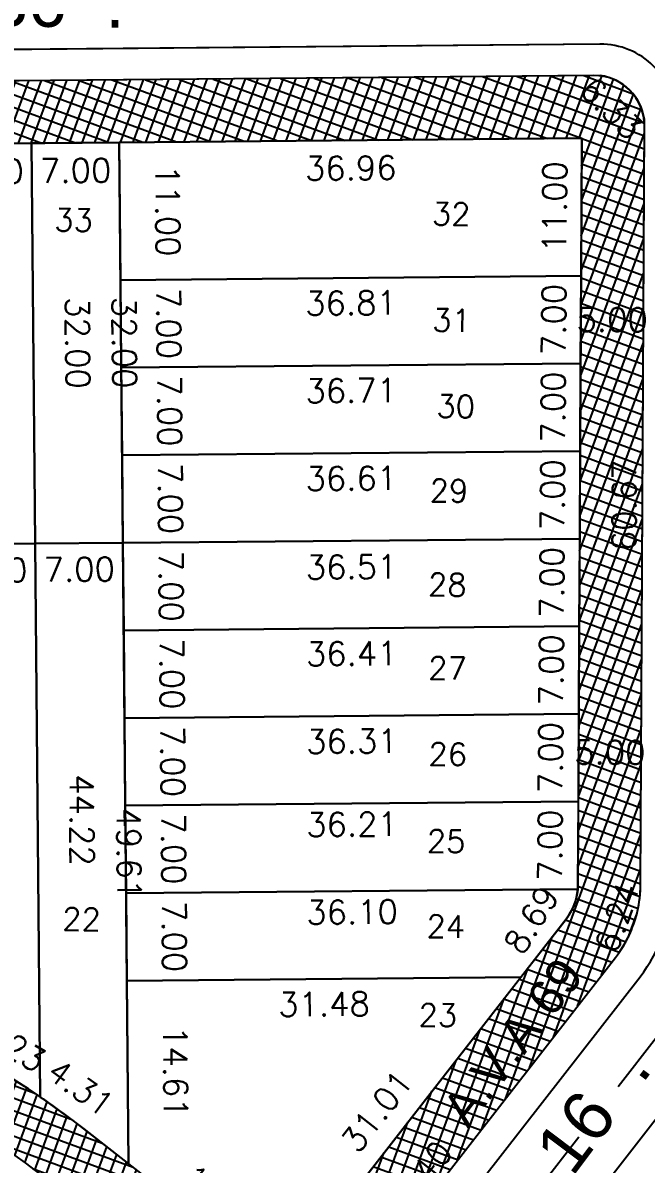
# Model space of a CAD drawing. Header units: millimetres. Extents: x -4430026 to 4783824, y 584 to 9593110.
# Drawn here: x 2554.4 to 2604.3, y 1413.8 to 1505 of the extents above; entities that cross this region are included whole.
import ezdxf
from ezdxf.enums import TextEntityAlignment as Align

# ---------------------------------------------------------------- set-up
doc = ezdxf.new("R2010")
doc.units = ezdxf.units.MM
doc.linetypes.add('CONTINUO', pattern=[0])
doc.linetypes.add('DASHDOT', pattern=[1, 0.5, -0.25, 0, -0.25])
for name, color, linetype in [('Bra-Rua Calçadas', 1, 'Continuous'), ('Calçada', 1, 'Continuous'), ('Cota', 8, 'Continuous'), ('EIXO DAS VIAS', 252, 'DASHDOT'), ('Lotes', 2, 'Continuous'), ('Nomes de Ruas', 3, 'Continuous'), ('Numero de lotes', 5, 'Continuous'), ('TXT A.VERDES', 7, 'Continuous'), ('Área Verde Alameda etc.', 92, 'Continuous')]:
    doc.layers.add(name, color=color, linetype=linetype)
doc.styles.add('arcad1', font='romans.shx')
doc.styles.add('ARIAL', font='arial.ttf', dxfattribs={"height": 0.25})
doc.styles.add('ROMANS', font='romans.shx')
doc.dimstyles.new('BOLA100', dxfattribs={"dimscale": 0, "dimtxt": 1.9, "dimasz": 0.18, "dimexe": 0.18, "dimexo": 0.063, "dimgap": 0, "dimtad": 1, "dimzin": 4, "dimdsep": 46, "dimtxsty": 'ROMANS', "dimcen": 0.09, "dimse1": 1, "dimse2": 1, "dimsd1": 1, "dimsd2": 1, "dimclrt": 256, "dimaunit": 1, "dimadec": 4, "dimazin": 0, "dimtfac": 1.2, "dimtix": 1, "dimtmove": 2, "dimatfit": 3, "dimfxl": 1, "dimtvp": 2, "dimtolj": 1, "dimtzin": 4, "dimarcsym": 0})

# ---------------------------------------------------------------- blocks, each defined once
blk = doc.blocks.new('*D6617')
at = {"layer": 'DEFPOINTS', "color": 0}
for p in [(2548.444, 1463.322), (2555.444, 1463.386), (2555.472, 1460.348)]:
    blk.add_point(p, dxfattribs=at)
at = {"layer": 'Cota', "insert": (2551.963, 1461.266), "char_height": 1.9, "attachment_point": 5, "rotation": 0.52059, "style": 'ROMANS'}
blk.add_mtext('\\A1;7.00', dxfattribs=at)
blk = doc.blocks.new('*D6618')
at = {"layer": 'DEFPOINTS', "color": 0}
for p in [(2555.444, 1463.386), (2562.444, 1463.449), (2562.471, 1460.412)]:
    blk.add_point(p, dxfattribs=at)
at = {"layer": 'Cota', "insert": (2558.963, 1461.33), "char_height": 1.9, "attachment_point": 5, "rotation": 0.52059, "style": 'ROMANS'}
blk.add_mtext('\\A1;7.00', dxfattribs=at)
blk = doc.blocks.new('*D6619')
at = {"layer": 'DEFPOINTS', "color": 0}
for p in [(2562.444, 1463.449), (2598.951, 1463.781), (2598.978, 1460.743)]:
    blk.add_point(p, dxfattribs=at)
at = {"layer": 'Cota', "insert": (2580.716, 1461.528), "char_height": 1.9, "attachment_point": 5, "rotation": 0.52059, "style": 'ROMANS'}
blk.add_mtext('\\A1;36.51', dxfattribs=at)
blk = doc.blocks.new('*D6626')
at = {"layer": 'DEFPOINTS', "color": 0}
for p in [(2599.059, 1484.783), (2562.253, 1484.448), (2599.085, 1481.834)]:
    blk.add_point(p, dxfattribs=at)
at = {"layer": 'Cota', "insert": (2580.674, 1482.617), "char_height": 1.9, "attachment_point": 5, "rotation": 0.52059, "style": 'ROMANS'}
blk.add_mtext('\\A1;36.81', dxfattribs=at)
blk = doc.blocks.new('*D6627')
at = {"layer": 'DEFPOINTS', "color": 0}
for p in [(2599.023, 1477.782), (2562.317, 1477.449), (2599.049, 1474.833)]:
    blk.add_point(p, dxfattribs=at)
at = {"layer": 'Cota', "insert": (2580.688, 1475.617), "char_height": 1.9, "attachment_point": 5, "rotation": 0.52059, "style": 'ROMANS'}
blk.add_mtext('\\A1;36.71', dxfattribs=at)
blk = doc.blocks.new('*D6628')
at = {"layer": 'DEFPOINTS', "color": 0}
for p in [(2562.38, 1470.449), (2598.987, 1470.782), (2599.014, 1467.815)]:
    blk.add_point(p, dxfattribs=at)
at = {"layer": 'Cota', "insert": (2580.702, 1468.599), "char_height": 1.9, "attachment_point": 5, "rotation": 0.52059, "style": 'ROMANS'}
blk.add_mtext('\\A1;36.61', dxfattribs=at)
blk = doc.blocks.new('*D6629')
at = {"layer": 'DEFPOINTS', "color": 0}
for p in [(2598.915, 1456.78), (2562.507, 1456.45), (2598.942, 1453.814)]:
    blk.add_point(p, dxfattribs=at)
at = {"layer": 'Cota', "insert": (2580.729, 1454.598), "char_height": 1.9, "attachment_point": 5, "rotation": 0.52059, "style": 'ROMANS'}
blk.add_mtext('\\A1;36.41', dxfattribs=at)
blk = doc.blocks.new('*D6630')
at = {"layer": 'DEFPOINTS', "color": 0}
for p in [(2562.571, 1449.45), (2598.879, 1449.78), (2598.906, 1446.809)]:
    blk.add_point(p, dxfattribs=at)
at = {"layer": 'Cota', "insert": (2580.743, 1447.594), "char_height": 1.9, "attachment_point": 5, "rotation": 0.52059, "style": 'ROMANS'}
blk.add_mtext('\\A1;36.31', dxfattribs=at)
blk = doc.blocks.new('*D6631')
at = {"layer": 'DEFPOINTS', "color": 0}
for p in [(2562.635, 1442.45), (2598.843, 1442.779), (2598.866, 1440.173)]:
    blk.add_point(p, dxfattribs=at)
at = {"layer": 'Cota', "insert": (2580.754, 1440.959), "char_height": 1.9, "attachment_point": 5, "rotation": 0.52059, "style": 'ROMANS'}
blk.add_mtext('\\A1;36.21', dxfattribs=at)
blk = doc.blocks.new('*D6632')
at = {"layer": 'DEFPOINTS', "color": 0}
for p in [(2598.793, 1435.778), (2562.698, 1435.45), (2598.817, 1433.161)]:
    blk.add_point(p, dxfattribs=at)
at = {"layer": 'Cota', "insert": (2580.761, 1433.947), "char_height": 1.9, "attachment_point": 5, "rotation": 0.52059, "style": 'ROMANS'}
blk.add_mtext('\\A1;36.10', dxfattribs=at)
blk = doc.blocks.new('*D6633')
at = {"layer": 'DEFPOINTS', "color": 0}
for p in [(2562.762, 1428.451), (2594.237, 1428.737), (2594.264, 1425.783)]:
    blk.add_point(p, dxfattribs=at)
at = {"layer": 'Cota', "insert": (2578.518, 1426.59), "char_height": 1.9, "attachment_point": 5, "rotation": 0.52059, "style": 'ROMANS'}
blk.add_mtext('\\A1;31.48', dxfattribs=at)
blk = doc.blocks.new('*D6634')
at = {"layer": 'DEFPOINTS', "color": 0}
for p in [(2562.895, 1413.841), (2576.064, 1405.398), (2575.186, 1404.27)]:
    blk.add_point(p, dxfattribs=at)
at = {"layer": 'Cota', "insert": (2570.502, 1410.933), "char_height": 1.9, "attachment_point": 5, "rotation": 322.09358, "style": 'ROMANS'}
blk.add_mtext('\\A1;15.58', dxfattribs=at)
blk = doc.blocks.new('*D6635')
at = {"layer": 'DEFPOINTS', "color": 0}
for p in [(2593.018, 1429.686), (2594.237, 1428.737), (2575.186, 1404.27)]:
    blk.add_point(p, dxfattribs=at)
at = {"layer": 'Cota', "insert": (2582.743, 1418.036), "char_height": 1.9, "attachment_point": 5, "rotation": 52.09358, "style": 'ROMANS'}
blk.add_mtext('\\A1;31.01', dxfattribs=at)
blk = doc.blocks.new('*D6636')
at = {"layer": 'DEFPOINTS', "color": 0}
for p in [(2598.173, 1436.523), (2598.808, 1436.13), (2594.237, 1428.737)]:
    blk.add_point(p, dxfattribs=at)
at = {"layer": 'Cota', "insert": (2595.079, 1433.326), "char_height": 1.9, "attachment_point": 5, "rotation": 58.27056, "style": 'ROMANS'}
blk.add_mtext('\\A1;8.69', dxfattribs=at)
blk = doc.blocks.new('*D6637')
at = {"layer": 'DEFPOINTS', "color": 0}
for p in [(2597.553, 1442.788), (2598.843, 1442.779), (2598.793, 1435.778)]:
    blk.add_point(p, dxfattribs=at)
at = {"layer": 'Cota', "insert": (2596.578, 1439.295), "char_height": 1.9, "attachment_point": 5, "rotation": 89.59292, "style": 'ROMANS'}
blk.add_mtext('\\A1;7.00', dxfattribs=at)
blk = doc.blocks.new('*D6638')
at = {"layer": 'DEFPOINTS', "color": 0}
for p in [(2597.602, 1449.789), (2598.879, 1449.78), (2598.843, 1442.779)]:
    blk.add_point(p, dxfattribs=at)
at = {"layer": 'Cota', "insert": (2596.627, 1446.295), "char_height": 1.9, "attachment_point": 5, "rotation": 89.59292, "style": 'ROMANS'}
blk.add_mtext('\\A1;7.00', dxfattribs=at)
blk = doc.blocks.new('*D6639')
at = {"layer": 'DEFPOINTS', "color": 0}
for p in [(2597.652, 1456.789), (2598.915, 1456.78), (2598.879, 1449.78)]:
    blk.add_point(p, dxfattribs=at)
at = {"layer": 'Cota', "insert": (2596.677, 1453.296), "char_height": 1.9, "attachment_point": 5, "rotation": 89.59292, "style": 'ROMANS'}
blk.add_mtext('\\A1;7.00', dxfattribs=at)
blk = doc.blocks.new('*D6640')
at = {"layer": 'DEFPOINTS', "color": 0}
for p in [(2597.702, 1463.79), (2598.951, 1463.781), (2598.915, 1456.78)]:
    blk.add_point(p, dxfattribs=at)
at = {"layer": 'Cota', "insert": (2596.727, 1460.296), "char_height": 1.9, "attachment_point": 5, "rotation": 89.59292, "style": 'ROMANS'}
blk.add_mtext('\\A1;7.00', dxfattribs=at)
blk = doc.blocks.new('*D6641')
at = {"layer": 'DEFPOINTS', "color": 0}
for p in [(2597.751, 1470.79), (2598.987, 1470.782), (2598.951, 1463.781)]:
    blk.add_point(p, dxfattribs=at)
at = {"layer": 'Cota', "insert": (2596.777, 1467.297), "char_height": 1.9, "attachment_point": 5, "rotation": 89.59292, "style": 'ROMANS'}
blk.add_mtext('\\A1;7.00', dxfattribs=at)
blk = doc.blocks.new('*D6642')
at = {"layer": 'DEFPOINTS', "color": 0}
for p in [(2597.801, 1477.791), (2599.023, 1477.782), (2598.987, 1470.782)]:
    blk.add_point(p, dxfattribs=at)
at = {"layer": 'Cota', "insert": (2596.826, 1474.297), "char_height": 1.9, "attachment_point": 5, "rotation": 89.59292, "style": 'ROMANS'}
blk.add_mtext('\\A1;7.00', dxfattribs=at)
blk = doc.blocks.new('*D6643')
at = {"layer": 'DEFPOINTS', "color": 0}
for p in [(2597.851, 1484.791), (2599.059, 1484.783), (2599.023, 1477.782)]:
    blk.add_point(p, dxfattribs=at)
at = {"layer": 'Cota', "insert": (2596.876, 1481.298), "char_height": 1.9, "attachment_point": 5, "rotation": 89.59292, "style": 'ROMANS'}
blk.add_mtext('\\A1;7.00', dxfattribs=at)
blk = doc.blocks.new('*D6970')
at = {"layer": 'DEFPOINTS', "color": 0}
for p in [(2555.444, 1463.386, 51.854), (2558.02, 1463.409), (2555.846, 1419.165, 51.854)]:
    blk.add_point(p, dxfattribs=at)
at = {"layer": 'Cota', "insert": (2559.171, 1441.307), "char_height": 1.9, "attachment_point": 5, "rotation": 270.52059, "style": 'ROMANS'}
blk.add_mtext('\\A1;44.22', dxfattribs=at)
blk = doc.blocks.new('*D6971')
at = {"layer": 'DEFPOINTS', "color": 0}
for p in [(2561.752, 1463.443), (2562.444, 1463.449, 51.854), (2562.895, 1413.841, 51.854)]:
    blk.add_point(p, dxfattribs=at)
at = {"layer": 'Cota', "insert": (2562.928, 1438.648), "char_height": 1.9, "attachment_point": 5, "rotation": 270.52059, "style": 'ROMANS'}
blk.add_mtext('\\A1;49.61', dxfattribs=at)
blk = doc.blocks.new('*D6972')
at = {"layer": 'DEFPOINTS', "color": 0}
for p in [(2562.762, 1428.451, 51.854), (2565.634, 1428.477), (2562.895, 1413.841, 51.854)]:
    blk.add_point(p, dxfattribs=at)
at = {"layer": 'Cota', "insert": (2566.65, 1421.181), "char_height": 1.9, "attachment_point": 5, "rotation": 270.52059, "style": 'ROMANS'}
blk.add_mtext('\\A1;14.61', dxfattribs=at)
blk = doc.blocks.new('*D6973')
at = {"layer": 'DEFPOINTS', "color": 0}
for p in [(2562.698, 1435.45, 51.854), (2565.57, 1435.476), (2562.762, 1428.451, 51.854)]:
    blk.add_point(p, dxfattribs=at)
at = {"layer": 'Cota', "insert": (2566.552, 1431.985), "char_height": 1.9, "attachment_point": 5, "rotation": 270.52059, "style": 'ROMANS'}
blk.add_mtext('\\A1;7.00', dxfattribs=at)
blk = doc.blocks.new('*D6974')
at = {"layer": 'DEFPOINTS', "color": 0}
for p in [(2562.635, 1442.45, 51.854), (2565.506, 1442.476), (2562.698, 1435.45, 51.854)]:
    blk.add_point(p, dxfattribs=at)
at = {"layer": 'Cota', "insert": (2566.488, 1438.985), "char_height": 1.9, "attachment_point": 5, "rotation": 270.52059, "style": 'ROMANS'}
blk.add_mtext('\\A1;7.00', dxfattribs=at)
blk = doc.blocks.new('*D6975')
at = {"layer": 'DEFPOINTS', "color": 0}
for p in [(2562.571, 1449.45, 51.854), (2565.443, 1449.476), (2562.635, 1442.45, 51.854)]:
    blk.add_point(p, dxfattribs=at)
at = {"layer": 'Cota', "insert": (2566.425, 1445.985), "char_height": 1.9, "attachment_point": 5, "rotation": 270.52059, "style": 'ROMANS'}
blk.add_mtext('\\A1;7.00', dxfattribs=at)
blk = doc.blocks.new('*D6976')
at = {"layer": 'DEFPOINTS', "color": 0}
for p in [(2562.507, 1456.45, 51.854), (2565.379, 1456.476), (2562.571, 1449.45, 51.854)]:
    blk.add_point(p, dxfattribs=at)
at = {"layer": 'Cota', "insert": (2566.361, 1452.984), "char_height": 1.9, "attachment_point": 5, "rotation": 270.52059, "style": 'ROMANS'}
blk.add_mtext('\\A1;7.00', dxfattribs=at)
blk = doc.blocks.new('*D6977')
at = {"layer": 'DEFPOINTS', "color": 0}
for p in [(2562.444, 1463.449, 51.854), (2565.316, 1463.475), (2562.507, 1456.45, 51.854)]:
    blk.add_point(p, dxfattribs=at)
at = {"layer": 'Cota', "insert": (2566.297, 1459.984), "char_height": 1.9, "attachment_point": 5, "rotation": 270.52059, "style": 'ROMANS'}
blk.add_mtext('\\A1;7.00', dxfattribs=at)
blk = doc.blocks.new('*D6978')
at = {"layer": 'DEFPOINTS', "color": 0}
for p in [(2562.38, 1470.449, 51.854), (2565.252, 1470.475), (2562.444, 1463.449, 51.854)]:
    blk.add_point(p, dxfattribs=at)
at = {"layer": 'Cota', "insert": (2566.234, 1466.984), "char_height": 1.9, "attachment_point": 5, "rotation": 270.52059, "style": 'ROMANS'}
blk.add_mtext('\\A1;7.00', dxfattribs=at)
blk = doc.blocks.new('*D6979')
at = {"layer": 'DEFPOINTS', "color": 0}
for p in [(2565.188, 1477.475), (2562.317, 1477.449, 51.854), (2562.38, 1470.449, 51.854)]:
    blk.add_point(p, dxfattribs=at)
at = {"layer": 'Cota', "insert": (2566.17, 1473.984), "char_height": 1.9, "attachment_point": 5, "rotation": 270.52059, "style": 'ROMANS'}
blk.add_mtext('\\A1;7.00', dxfattribs=at)
blk = doc.blocks.new('*D6980')
at = {"layer": 'DEFPOINTS', "color": 0}
for p in [(2562.253, 1484.448, 51.854), (2565.125, 1484.474), (2562.317, 1477.449, 51.854)]:
    blk.add_point(p, dxfattribs=at)
at = {"layer": 'Cota', "insert": (2566.107, 1480.983), "char_height": 1.9, "attachment_point": 5, "rotation": 270.52059, "style": 'ROMANS'}
blk.add_mtext('\\A1;7.00', dxfattribs=at)
blk = doc.blocks.new('*D6993')
at = {"layer": 'DEFPOINTS', "color": 0}
for p in [(2548.154, 1495.321), (2555.153, 1495.384, 51.854), (2555.182, 1492.215)]:
    blk.add_point(p, dxfattribs=at)
at = {"layer": 'Cota', "insert": (2551.674, 1493.133), "char_height": 1.9, "attachment_point": 5, "rotation": 0.52059, "style": 'ROMANS'}
blk.add_mtext('\\A1;7.00', dxfattribs=at)
blk = doc.blocks.new('*D6994')
at = {"layer": 'DEFPOINTS', "color": 0}
for p in [(2555.153, 1495.384, 51.854), (2562.153, 1495.44, 51.854), (2562.182, 1492.278)]:
    blk.add_point(p, dxfattribs=at)
at = {"layer": 'Cota', "insert": (2558.673, 1493.197), "char_height": 1.9, "attachment_point": 5, "rotation": 0.52059, "style": 'ROMANS'}
blk.add_mtext('\\A1;7.00', dxfattribs=at)
blk = doc.blocks.new('*D6995')
at = {"layer": 'DEFPOINTS', "color": 0}
for p in [(2599.115, 1495.782), (2562.153, 1495.44, 51.854), (2599.144, 1492.614)]:
    blk.add_point(p, dxfattribs=at)
at = {"layer": 'Cota', "insert": (2580.654, 1493.396), "char_height": 1.9, "attachment_point": 5, "rotation": 0.52059, "style": 'ROMANS'}
blk.add_mtext('\\A1;36.96', dxfattribs=at)
blk = doc.blocks.new('*D6996')
at = {"layer": 'DEFPOINTS', "color": 0}
for p in [(2597.929, 1495.791), (2599.115, 1495.782), (2599.059, 1484.783, 51.854)]:
    blk.add_point(p, dxfattribs=at)
at = {"layer": 'Cota', "insert": (2596.94, 1490.298), "char_height": 1.9, "attachment_point": 5, "rotation": 89.59292, "style": 'ROMANS'}
blk.add_mtext('\\A1;11.00', dxfattribs=at)
blk = doc.blocks.new('*D6997')
at = {"layer": 'DEFPOINTS', "color": 0}
for p in [(2562.153, 1495.448), (2565.025, 1495.474), (2562.253, 1484.448, 51.854)]:
    blk.add_point(p, dxfattribs=at)
at = {"layer": 'Cota', "insert": (2566.025, 1489.983), "char_height": 1.9, "attachment_point": 5, "rotation": 270.52059, "style": 'ROMANS'}
blk.add_mtext('\\A1;11.00', dxfattribs=at)
blk = doc.blocks.new('*D6998')
at = {"layer": 'DEFPOINTS', "color": 0}
for p in [(2555.153, 1495.384, 51.854), (2557.729, 1495.408), (2555.444, 1463.386, 51.854)]:
    blk.add_point(p, dxfattribs=at)
at = {"layer": 'Cota', "insert": (2558.824, 1479.417), "char_height": 1.9, "attachment_point": 5, "rotation": 270.52059, "style": 'ROMANS'}
blk.add_mtext('\\A1;32.00', dxfattribs=at)
blk = doc.blocks.new('*D6999')
at = {"layer": 'DEFPOINTS', "color": 0}
for p in [(2561.461, 1495.442), (2562.153, 1495.448, 51.854), (2562.444, 1463.449, 51.854)]:
    blk.add_point(p, dxfattribs=at)
at = {"layer": 'Cota', "insert": (2562.557, 1479.451), "char_height": 1.9, "attachment_point": 5, "rotation": 270.52059, "style": 'ROMANS'}
blk.add_mtext('\\A1;32.00', dxfattribs=at)
blk = doc.blocks.new('*D7570')
at = {"layer": 'DEFPOINTS', "color": 0}
for p in [(2599.036, 1480.342), (2604.036, 1480.316), (2604.036, 1480.316)]:
    blk.add_point(p, dxfattribs=at)
at = {"layer": 'Cota', "insert": (2601.541, 1481.279), "char_height": 1.9, "attachment_point": 5, "rotation": 359.70531, "style": 'ROMANS'}
blk.add_mtext('\\A1;5.00', dxfattribs=at)
blk = doc.blocks.new('*D7571')
at = {"layer": 'DEFPOINTS', "color": 0}
for p in [(2598.858, 1445.779), (2603.858, 1445.753), (2603.858, 1445.753)]:
    blk.add_point(p, dxfattribs=at)
at = {"layer": 'Cota', "insert": (2601.363, 1446.716), "char_height": 1.9, "attachment_point": 5, "rotation": 359.70531, "style": 'ROMANS'}
blk.add_mtext('\\A1;5.00', dxfattribs=at)
blk = doc.blocks.new('*D7572')
at = {"layer": 'DEFPOINTS', "color": 0}
for p in [(2603.612, 1496.774), (2604.12, 1496.771), (2603.808, 1436.104)]:
    blk.add_point(p, dxfattribs=at)
at = {"layer": 'Cota', "insert": (2602.506, 1466.445), "char_height": 1.9, "attachment_point": 5, "rotation": 89.70531, "style": 'ROMANS'}
blk.add_mtext('\\A1;60.67', dxfattribs=at)
blk = doc.blocks.new('*D7573')
at = {"layer": 'DEFPOINTS', "color": 0}
for p in [(2601.469, 1430.577), (2601.804, 1430.316), (2578.21, 1400.015)]:
    blk.add_point(p, dxfattribs=at)
at = {"layer": 'Cota', "insert": (2585.921, 1412.417), "char_height": 1.9, "attachment_point": 5, "rotation": 52.09358, "style": 'ROMANS'}
blk.add_mtext('\\A1;38.40', dxfattribs=at)

msp = doc.modelspace()

# ---------------------------------------------------------------- hatches: boundary and pattern name
at = {"layer": 'Área Verde Alameda etc.'}
h = msp.add_hatch(dxfattribs=at)
h.set_pattern_fill('ANSI37', color=256, scale=0.3, angle=24.82082, style=0)
h.set_pattern_definition([(69.82082076, (-350710.31295, -9590084.73025), (-0.894034063135, 0.32857167248), []), (159.82082076, (-350710.31295, -9590084.73025), (-0.32857167248, -0.894034063135), [])])
edge = h.paths.add_edge_path()
edge.add_arc((2600.12, 1496.792), 4, 359.70531, 450.41692)
edge.add_line((2600.091, 1500.792), (2485.235, 1499.729))
edge.add_line((2485.235, 1499.729), (2433.582, 1499.279))
edge.add_line((2433.582, 1499.279), (2433.581, 1499.279))
edge.add_arc((2433.613, 1495.779), 3.5, 90.5206, 168.7182)
edge.add_arc((2433.613, 1495.779), 3.5, 168.7182, 179.70531)
edge.add_line((2430.113, 1495.797), (2430.105, 1494.248))
edge.add_line((2430.105, 1494.248), (2464.157, 1494.558))
edge.add_line((2464.157, 1494.558), (2562.153, 1495.448))
edge.add_line((2562.153, 1495.448), (2596.115, 1495.757))
edge.add_line((2596.115, 1495.757), (2596.115, 1495.755))
edge.add_line((2596.115, 1495.755), (2599.115, 1495.782))
edge.add_line((2599.115, 1495.782), (2598.808, 1436.13))
edge.add_arc((2594.308, 1436.153), 4.5, 322.09358, 359.70531, ccw=False)
edge.add_line((2597.859, 1433.388), (2575.186, 1404.27))
edge.add_line((2575.186, 1404.27), (2559.328, 1416.618))
edge.add_arc((2515.401, 1360.204), 71.5, 52.09358, 107.34505)
edge.add_line((2494.085, 1428.452), (2471.821, 1421.499))
edge.add_line((2471.821, 1421.499), (2471.821, 1421.499))
edge.add_arc((2463.371, 1448.717), 28.5, 266.08491, 287.24675, ccw=False)
edge.add_arc((2463.506, 1464.554), 44.319, 230.62803, 267.30877, ccw=False)
edge.add_arc((2463.371, 1448.717), 33.5, 213.3649, 271.75804)
edge.add_arc((2463.371, 1448.717), 33.5, 271.75804, 278.33411)
edge.add_arc((2463.371, 1448.717), 33.5, 278.33411, 280.73803)
edge.add_arc((2463.371, 1448.717), 33.5, 280.73803, 283.15852)
edge.add_arc((2463.371, 1448.717), 33.5, 283.15852, 284.24214)
edge.add_arc((2463.371, 1448.717), 33.5, 284.24214, 287.34505)
edge.add_line((2473.359, 1416.741), (2495.575, 1423.68))
edge.add_arc((2515.401, 1360.204), 66.5, 52.09358, 107.34505, ccw=False)
edge.add_line((2556.256, 1412.673), (2573.298, 1399.404))
edge.add_arc((2575.448, 1402.165), 3.5, 232.09358, 302.3188)
edge.add_arc((2575.448, 1402.165), 3.5, 302.3188, 322.09358)
edge.add_line((2578.21, 1400.015), (2601.804, 1430.316))
edge.add_arc((2594.308, 1436.153), 9.5, 322.09358, 334.25913)
edge.add_arc((2594.308, 1436.153), 9.5, 334.25913, 359.70531)
edge.add_line((2603.808, 1436.104), (2604.12, 1496.771))

# ---------------------------------------------------------------- linework, layer by layer
at = {"layer": 'Bra-Rua Calçadas'}
for points in [[(2434.763, 1431.287, 0.344283), (2473.359, 1416.741), (2495.575, 1423.68, -0.245862), (2556.256, 1412.673), (2573.298, 1399.404, 0.414214), (2578.21, 1400.015), (2601.804, 1430.316, 0.165602), (2603.808, 1436.104), (2604.12, 1496.771, 0.419016), (2600.076, 1500.791), (2485.235, 1499.729), (2433.582, 1499.279, 0.410159), (2430.113, 1495.797), (2430.09, 1491.247)], [(2473.359, 1416.741), (2495.575, 1423.68, -0.245862), (2556.256, 1412.673), (2573.298, 1399.404, 0.31638), (2577.319, 1399.207, 0.086499), (2578.21, 1400.015), (2601.804, 1430.316, 0.053132), (2602.866, 1432.027, 0.111488), (2603.808, 1436.104), (2604.12, 1496.771, 0.417856), (2600.091, 1500.792), (2485.235, 1499.729)], [(2464.157, 1494.558), (2562.153, 1495.448), (2596.115, 1495.757), (2596.115, 1495.755), (2599.115, 1495.782), (2598.808, 1436.13, -0.165602), (2597.859, 1433.388), (2575.186, 1404.27), (2559.328, 1416.618, 0.245862), (2494.085, 1428.452), (2471.821, 1421.499)]]:
    msp.add_lwpolyline(points, format="xyb", dxfattribs=at)
for end in [90.64311, 90.52059]:
    msp.add_arc((2600.12, 1496.792), 4, 359.70531, end, dxfattribs=at)
at = {"layer": 'Calçada', "lineweight": -3}
msp.add_line((2600.568, 1503.296), (2433.558, 1501.779), dxfattribs=at)
msp.add_line((2600.568, 1503.296), (2433.558, 1501.779), dxfattribs=at)
for points in [[(2606.623, 1497.265, 0.418387), (2600.568, 1503.296), (2433.558, 1501.779, 0.410052), (2427.613, 1495.81), (2427.372, 1448.903, 0.507547), (2474.104, 1414.355), (2496.321, 1421.293, -0.245862), (2554.72, 1410.701), (2571.762, 1397.431, 0.414214), (2580.182, 1398.479), (2603.777, 1428.78, 0.165602), (2606.308, 1436.091)], [(2606.623, 1497.265, 0.418387), (2600.568, 1503.296), (2433.558, 1501.779, 0.410052), (2427.613, 1495.81), (2427.372, 1448.903, 0.507547), (2474.104, 1414.355), (2496.321, 1421.293, -0.245862), (2554.72, 1410.701), (2571.762, 1397.431, 0.414214), (2580.182, 1398.479), (2603.777, 1428.78, 0.165602), (2606.308, 1436.091)], [(2604.123, 1497.278, 0.333253), (2600.591, 1500.796), (2433.581, 1499.279, 0.410052), (2430.113, 1495.797), (2429.872, 1448.89, 0.507547), (2473.359, 1416.741), (2495.575, 1423.68, -0.245862), (2556.256, 1412.673), (2573.298, 1399.404, 0.414214), (2578.21, 1400.015), (2601.804, 1430.316, 0.165602), (2603.808, 1436.104)], [(2604.123, 1497.278, 0.333253), (2600.591, 1500.796), (2433.581, 1499.279, 0.410052), (2430.113, 1495.797), (2429.872, 1448.89, 0.507547), (2473.359, 1416.741), (2495.575, 1423.68, -0.245862), (2556.256, 1412.673), (2573.298, 1399.404, 0.414214), (2578.21, 1400.015), (2601.804, 1430.316, 0.165602), (2603.808, 1436.104)]]:
    msp.add_lwpolyline(points, format="xyb", close=True, dxfattribs=at)
for points in [[(2668.35, 1405.086, -0.165602), (2665.818, 1397.776, 0.165602), (2668.35, 1405.086, -0.165602), (2665.818, 1397.776, 0.165602), (2668.35, 1405.086), (2668.827, 1497.831, 0.418387), (2662.772, 1503.861), (2619.77, 1503.47, 0.410052), (2613.824, 1497.502), (2613.489, 1432.291, -0.165602), (2610.957, 1424.981), (2586.249, 1393.248, 0.414214), (2587.297, 1384.828), (2625.169, 1355.338, 0.414214), (2633.59, 1356.386), (2665.818, 1397.776), (2633.59, 1356.386)], [(2661.358, 1503.848), (2619.77, 1503.47, 0.410052), (2613.824, 1497.502), (2613.489, 1432.291, -0.165602), (2610.957, 1424.981), (2586.249, 1393.248, 0.414214), (2587.297, 1384.828), (2623.986, 1356.26)]]:
    msp.add_lwpolyline(points, format="xyb", dxfattribs=at)
at = {"layer": 'EIXO DAS VIAS', "ltscale": 10}
msp.add_line((2577.195, 1388.131, 103.708), (2607.367, 1426.88, 103.708), dxfattribs=at)
at = {"layer": 'Lotes'}
for p, q in [((2596.115, 1495.757), (2562.153, 1495.448)), ((2555.153, 1495.384), (2548.154, 1495.321)), ((2562.153, 1495.448), (2555.153, 1495.384)), ((2555.153, 1495.384), (2555.846, 1419.165)), ((2562.153, 1495.448), (2562.253, 1484.448)), ((2562.444, 1463.449), (2562.153, 1495.448)), ((2562.444, 1463.449), (2562.153, 1495.448)), ((2562.153, 1495.448), (2562.253, 1484.448)), ((2562.153, 1495.448), (2562.895, 1413.841)), ((2562.153, 1495.44), (2562.895, 1413.841)), ((2562.895, 1413.841), (2562.153, 1495.44)), ((2562.153, 1495.44), (2562.895, 1413.841)), ((2599.059, 1484.783), (2562.253, 1484.448)), ((2562.253, 1484.448), (2599.059, 1484.783)), ((2562.253, 1484.448), (2562.317, 1477.449)), ((2599.023, 1477.782), (2562.317, 1477.449)), ((2562.317, 1477.449), (2599.023, 1477.782)), ((2562.317, 1477.449), (2562.38, 1470.449)), ((2598.987, 1470.782), (2562.38, 1470.449)), ((2562.38, 1470.449), (2598.987, 1470.782)), ((2562.38, 1470.449), (2562.444, 1463.449)), ((2555.444, 1463.386), (2555.846, 1419.165)), ((2555.846, 1419.165), (2555.444, 1463.386)), ((2598.951, 1463.781), (2562.444, 1463.449)), ((2562.444, 1463.449), (2598.951, 1463.781)), ((2562.444, 1463.449), (2562.507, 1456.45)), ((2562.507, 1456.45), (2562.444, 1463.449)), ((2598.915, 1456.78), (2562.507, 1456.45)), ((2562.507, 1456.45), (2598.915, 1456.78)), ((2562.507, 1456.45), (2562.571, 1449.45)), ((2562.571, 1449.45), (2562.507, 1456.45)), ((2598.879, 1449.78), (2562.571, 1449.45)), ((2562.571, 1449.45), (2598.879, 1449.78)), ((2562.571, 1449.45), (2562.635, 1442.45)), ((2562.635, 1442.45), (2562.571, 1449.45)), ((2598.843, 1442.779), (2562.635, 1442.45)), ((2562.635, 1442.45), (2598.843, 1442.779)), ((2598.793, 1435.778), (2562.698, 1435.45)), ((2594.237, 1428.737), (2562.762, 1428.451))]:
    msp.add_line(p, q, dxfattribs=at)
at = {"layer": 'Lotes', "linetype": 'CONTINUO', "lineweight": -3}
for p, q in [((2562.253, 1484.448), (2599.059, 1484.783)), ((2599.059, 1484.783), (2562.253, 1484.448)), ((2562.253, 1484.448), (2562.317, 1477.449)), ((2562.317, 1477.449), (2599.023, 1477.782)), ((2599.023, 1477.782), (2562.317, 1477.449)), ((2562.317, 1477.449), (2562.38, 1470.449)), ((2562.38, 1470.449), (2598.987, 1470.782)), ((2598.987, 1470.782), (2562.38, 1470.449)), ((2562.38, 1470.449), (2562.444, 1463.449)), ((2555.444, 1463.386), (2555.846, 1419.165)), ((2555.846, 1419.165), (2555.444, 1463.386)), ((2562.444, 1463.449), (2598.951, 1463.781)), ((2598.951, 1463.781), (2562.444, 1463.449)), ((2562.444, 1463.449), (2562.507, 1456.45)), ((2562.895, 1413.841), (2562.444, 1463.449)), ((2562.507, 1456.45), (2598.915, 1456.78)), ((2598.915, 1456.78), (2562.507, 1456.45)), ((2562.507, 1456.45), (2562.571, 1449.45)), ((2562.571, 1449.45), (2598.879, 1449.78)), ((2598.879, 1449.78), (2562.571, 1449.45)), ((2562.571, 1449.45), (2562.635, 1442.45)), ((2562.635, 1442.45), (2598.843, 1442.779)), ((2598.843, 1442.779), (2562.635, 1442.45))]:
    msp.add_line(p, q, dxfattribs=at)
at = {"layer": 'Lotes', "lineweight": -3}
for p, q in [((2599.059, 1484.783), (2562.253, 1484.448)), ((2599.023, 1477.782), (2562.317, 1477.449)), ((2598.987, 1470.782), (2562.38, 1470.449)), ((2598.951, 1463.781), (2429.94, 1462.245)), ((2598.915, 1456.78), (2562.507, 1456.45)), ((2598.879, 1449.78), (2562.571, 1449.45)), ((2598.843, 1442.779), (2562.635, 1442.45))]:
    msp.add_line(p, q, dxfattribs=at)
at = {"layer": 'Lotes'}
for points in [[(2562.153, 1495.448), (2562.253, 1484.448), (2599.059, 1484.783), (2599.115, 1495.782), (2596.115, 1495.755), (2596.115, 1495.757)], [(2555.153, 1495.384), (2548.154, 1495.321), (2548.444, 1463.322), (2555.444, 1463.386)], [(2562.253, 1484.448), (2562.153, 1495.448), (2555.153, 1495.384), (2555.444, 1463.386), (2562.444, 1463.449), (2562.38, 1470.449), (2562.317, 1477.449)], [(2599.059, 1484.783), (2562.253, 1484.448), (2562.317, 1477.449), (2599.023, 1477.782)], [(2599.023, 1477.782), (2562.317, 1477.449), (2562.38, 1470.449), (2598.987, 1470.782)], [(2598.987, 1470.782), (2562.38, 1470.449), (2562.444, 1463.449), (2598.951, 1463.781)], [(2598.951, 1463.781), (2562.444, 1463.449), (2562.507, 1456.45), (2598.915, 1456.78)], [(2598.915, 1456.78), (2562.507, 1456.45), (2562.571, 1449.45), (2598.879, 1449.78)], [(2598.879, 1449.78), (2562.571, 1449.45), (2562.635, 1442.45), (2598.843, 1442.779)], [(2594.237, 1428.737), (2562.762, 1428.451), (2562.895, 1413.841), (2575.186, 1404.27)]]:
    msp.add_lwpolyline(points, close=True, dxfattribs=at)
msp.add_lwpolyline([(2464.157, 1494.558), (2562.153, 1495.448)], dxfattribs=at)
for points in [[(2555.444, 1463.386), (2548.444, 1463.322), (2548.807, 1423.42, -0.028782), (2555.846, 1419.165)], [(2562.444, 1463.449), (2555.444, 1463.386), (2555.846, 1419.165, -0.015088), (2559.328, 1416.618), (2562.895, 1413.841)], [(2598.843, 1442.779), (2562.635, 1442.45), (2562.698, 1435.45), (2598.793, 1435.778, 0.019539), (2598.808, 1436.13)], [(2597.859, 1433.388, 0.145592), (2598.793, 1435.778), (2562.698, 1435.45), (2562.762, 1428.451), (2594.237, 1428.737)]]:
    msp.add_lwpolyline(points, format="xyb", close=True, dxfattribs=at)
at = {"layer": 'Área Verde Alameda etc.'}
for points in [[(2434.763, 1431.287, 0.344283), (2473.359, 1416.741), (2495.575, 1423.68, -0.245862), (2556.256, 1412.673), (2573.298, 1399.404, 0.414214), (2578.21, 1400.015), (2601.804, 1430.316, 0.165602), (2603.808, 1436.104), (2604.12, 1496.771, 0.419016), (2600.076, 1500.791), (2485.235, 1499.729), (2433.582, 1499.279, 0.410159), (2430.113, 1495.797), (2430.09, 1491.247)], [(2473.359, 1416.741), (2495.575, 1423.68, -0.245862), (2556.256, 1412.673), (2573.298, 1399.404, 0.31638), (2577.319, 1399.207, 0.086499), (2578.21, 1400.015), (2601.804, 1430.316, 0.053132), (2602.866, 1432.027, 0.111488), (2603.808, 1436.104), (2604.12, 1496.771, 0.417856), (2600.091, 1500.792), (2485.235, 1499.729)], [(2464.157, 1494.558), (2562.153, 1495.448), (2596.115, 1495.757), (2596.115, 1495.755), (2599.115, 1495.782), (2598.808, 1436.13, -0.165602), (2597.859, 1433.388), (2575.186, 1404.27), (2559.328, 1416.618, 0.245862), (2494.085, 1428.452), (2471.821, 1421.499)]]:
    msp.add_lwpolyline(points, format="xyb", dxfattribs=at)
for end in [90.64311, 90.52059]:
    msp.add_arc((2600.12, 1496.792), 4, 359.70531, end, dxfattribs=at)

# ---------------------------------------------------------------- texts
at = {"layer": 'Cota', "char_height": 1.9, "attachment_point": 5, "style": 'ROMANS'}
for s, insert, rotation in [('\\A1;6.33', (2601.495, 1498.169), 315.06112), ('\\A1;6.24', (2601.928, 1433.514), 70.89944), ('\\A1;8.23', (2553.556, 1423.326), 328.84856), ('\\A1;4.31', (2559.07, 1419.919), 323.82241)]:
    msp.add_mtext(s, dxfattribs=dict(at, insert=insert, rotation=rotation))
at = {"layer": 'Nomes de Ruas', "extrusion": (-0.084173, 0.020544, 0.996239), "style": 'ARIAL'}
msp.add_text('RUA 36  .', height=4, rotation=102.96746, dxfattribs=at).set_placement((-2068.544, 2112.568, -183.731), align=Align.MIDDLE_CENTER)
at = {"layer": 'Nomes de Ruas', "extrusion": (-0.066244, -0.055846, 0.996239), "style": 'ARIAL'}
msp.add_text('RUA 16  .', height=4, rotation=102.96746, dxfattribs=at).set_placement((593.003, 2884.765, -249.257), align=Align.MIDDLE_CENTER)
at = {"layer": 'Numero de lotes', "style": 'arcad1'}
for s, p in [('32', (2588.685, 1489.728, 103.708)), ('33', (2558.503, 1489.248, 103.708)), ('31', (2588.711, 1481.237, 103.708)), ('30', (2589.041, 1474.361, 103.708)), ('29', (2588.505, 1467.617, 103.708)), ('28', (2588.371, 1460.109, 103.708)), ('27', (2588.39, 1453.432, 103.708)), ('26', (2588.406, 1446.562, 103.708)), ('25', (2588.282, 1439.61, 103.708)), ('22', (2559.136, 1433.381, 103.708)), ('24', (2588.247, 1432.801, 103.708)), ('23', (2587.615, 1425.712, 103.708))]:
    msp.add_text(s, height=1.8, rotation=358.97539, dxfattribs=at).set_placement(p, align=Align.MIDDLE_CENTER)
at = {"layer": 'TXT A.VERDES', "linetype": 'CONTINUO', "insert": (2587.784, 1418.305, 103.708), "char_height": 2.8, "width": 43.98267, "attachment_point": 1, "rotation": 52.55739, "style": 'arcad1'}
msp.add_mtext('{\\fArial|b0|i0|c0|p34;A.V.A 69}', dxfattribs=at)

# ---------------------------------------------------------------- dimensions: what is measured, and where the dimension line sits
at = {"layer": 'Cota'}
for p1, p2, distance, picture, middle in [((2603.808, 1436.104), (2604.12, 1496.771), 0.508, '*D7572', (2602.506, 1466.445)), ((2562.253, 1484.448), (2599.059, 1484.783), -2.949, '*D6626', (2580.674, 1482.617)), ((2599.036, 1480.342), (2604.036, 1480.316), 0, '*D7570', (2601.541, 1481.279)), ((2562.317, 1477.449), (2599.023, 1477.782), -2.949, '*D6627', (2580.688, 1475.617)), ((2562.38, 1470.449), (2598.987, 1470.782), -2.966, '*D6628', (2580.702, 1468.599)), ((2555.846, 1419.165), (2555.444, 1463.386), -2.576, '*D6970', (2559.171, 1441.307, -51.854)), ((2562.895, 1413.841), (2562.444, 1463.449), 0.692, '*D6971', (2562.928, 1438.648, -51.854)), ((2562.507, 1456.45), (2598.915, 1456.78), -2.967, '*D6629', (2580.729, 1454.598)), ((2562.571, 1449.45), (2598.879, 1449.78), -2.971, '*D6630', (2580.743, 1447.594)), ((2598.858, 1445.779), (2603.858, 1445.753), 0, '*D7571', (2601.363, 1446.716)), ((2562.635, 1442.45), (2598.843, 1442.779), -2.606, '*D6631', (2580.754, 1440.959)), ((2598.793, 1435.778), (2598.843, 1442.779), 1.29, '*D6637', (2596.578, 1439.295)), ((2594.237, 1428.737), (2598.808, 1436.13), 0.747, '*D6636', (2595.079, 1433.326)), ((2562.698, 1435.45), (2598.793, 1435.778), -2.617, '*D6632', (2580.761, 1433.947)), ((2575.186, 1404.27), (2594.237, 1428.737), 1.545, '*D6635', (2582.743, 1418.036)), ((2562.762, 1428.451), (2594.237, 1428.737), -2.954, '*D6633', (2578.518, 1426.59)), ((2562.895, 1413.841), (2562.762, 1428.451), -2.872, '*D6972', (2566.65, 1421.181, -51.854)), ((2562.895, 1413.841), (2575.186, 1404.27), 1.429, '*D6634', (2570.502, 1410.933))]:
    dim = msp.add_aligned_dim(p1=p1, p2=p2, distance=distance, dimstyle='BOLA100', override={"dimscale": 1}, dxfattribs=at)
    dim.commit()
    dim.dimension.update_dxf_attribs({"geometry": picture, "text_midpoint": middle})
for base, p1, p2, angle, picture, middle in [((2599.144, 1492.614, -51.854), (2562.153, 1495.44), (2599.115, 1495.782, -51.854), 180.52059, '*D6995', (2580.654, 1493.396, -51.854)), ((2597.929, 1495.791, -51.854), (2599.059, 1484.783), (2599.115, 1495.782, -51.854), 269.59292, '*D6996', (2596.94, 1490.298, -51.854)), ((2555.182, 1492.215, -51.854), (2548.154, 1495.321, -51.854), (2555.153, 1495.384), 180.52059, '*D6993', (2551.674, 1493.133, -51.854)), ((2562.182, 1492.278, -51.854), (2555.153, 1495.384), (2562.153, 1495.44), 180.52059, '*D6994', (2558.673, 1493.197, -51.854)), ((2557.729, 1495.408, -51.854), (2555.444, 1463.386), (2555.153, 1495.384), 270.52059, '*D6998', (2558.824, 1479.417, -51.854)), ((2561.461, 1495.442, -51.854), (2562.444, 1463.449), (2562.153, 1495.448), 270.52059, '*D6999', (2562.557, 1479.451, -51.854)), ((2565.025, 1495.474, -51.854), (2562.253, 1484.448), (2562.153, 1495.448, -51.854), 270.52059, '*D6997', (2566.025, 1489.983, -51.854)), ((2597.851, 1484.791), (2599.023, 1477.782), (2599.059, 1484.783), 269.59292, '*D6643', (2596.876, 1481.298)), ((2565.125, 1484.474, -51.854), (2562.317, 1477.449), (2562.253, 1484.448), 270.52059, '*D6980', (2566.107, 1480.983, -51.854)), ((2565.188, 1477.475, -51.854), (2562.38, 1470.449), (2562.317, 1477.449), 270.52059, '*D6979', (2566.17, 1473.984, -51.854)), ((2597.801, 1477.791), (2598.987, 1470.782), (2599.023, 1477.782), 269.59292, '*D6642', (2596.826, 1474.297)), ((2565.252, 1470.475, -51.854), (2562.444, 1463.449), (2562.38, 1470.449), 270.52059, '*D6978', (2566.234, 1466.984, -51.854)), ((2597.751, 1470.79), (2598.951, 1463.781), (2598.987, 1470.782), 269.59292, '*D6641', (2596.777, 1467.297)), ((2597.702, 1463.79), (2598.915, 1456.78), (2598.951, 1463.781), 269.59292, '*D6640', (2596.727, 1460.296)), ((2555.472, 1460.348), (2548.444, 1463.322), (2555.444, 1463.386), 180.52059, '*D6617', (2551.963, 1461.266)), ((2562.471, 1460.412), (2555.444, 1463.386), (2562.444, 1463.449), 180.52059, '*D6618', (2558.963, 1461.33)), ((2598.978, 1460.743), (2562.444, 1463.449), (2598.951, 1463.781), 180.52059, '*D6619', (2580.716, 1461.528)), ((2565.316, 1463.475, -51.854), (2562.507, 1456.45), (2562.444, 1463.449), 270.52059, '*D6977', (2566.297, 1459.984, -51.854)), ((2597.652, 1456.789), (2598.879, 1449.78), (2598.915, 1456.78), 269.59292, '*D6639', (2596.677, 1453.296)), ((2565.379, 1456.476, -51.854), (2562.571, 1449.45), (2562.507, 1456.45), 270.52059, '*D6976', (2566.361, 1452.984, -51.854)), ((2565.443, 1449.476, -51.854), (2562.635, 1442.45), (2562.571, 1449.45), 270.52059, '*D6975', (2566.425, 1445.985, -51.854)), ((2597.602, 1449.789), (2598.843, 1442.779), (2598.879, 1449.78), 269.59292, '*D6638', (2596.627, 1446.295)), ((2565.506, 1442.476, -51.854), (2562.698, 1435.45), (2562.635, 1442.45), 270.52059, '*D6974', (2566.488, 1438.985, -51.854)), ((2565.57, 1435.476, -51.854), (2562.762, 1428.451), (2562.698, 1435.45), 270.52059, '*D6973', (2566.552, 1431.985, -51.854))]:
    dim = msp.add_linear_dim(base=base, p1=p1, p2=p2, angle=angle, dimstyle='BOLA100', override={"dimscale": 1}, dxfattribs=at)
    dim.commit()
    dim.dimension.update_dxf_attribs({"geometry": picture, "text_midpoint": middle})
dim = msp.add_linear_dim(base=(2601.469, 1430.577), p1=(2578.21, 1400.015), p2=(2601.804, 1430.316), angle=52.09358, dimstyle='BOLA100', override={"dimscale": 1}, dxfattribs=at)
dim.commit()
dim.dimension.update_dxf_attribs({"geometry": '*D7573', "text_midpoint": (2585.921, 1412.417), "dimtype": 161})

doc.saveas('drawing.dxf')
